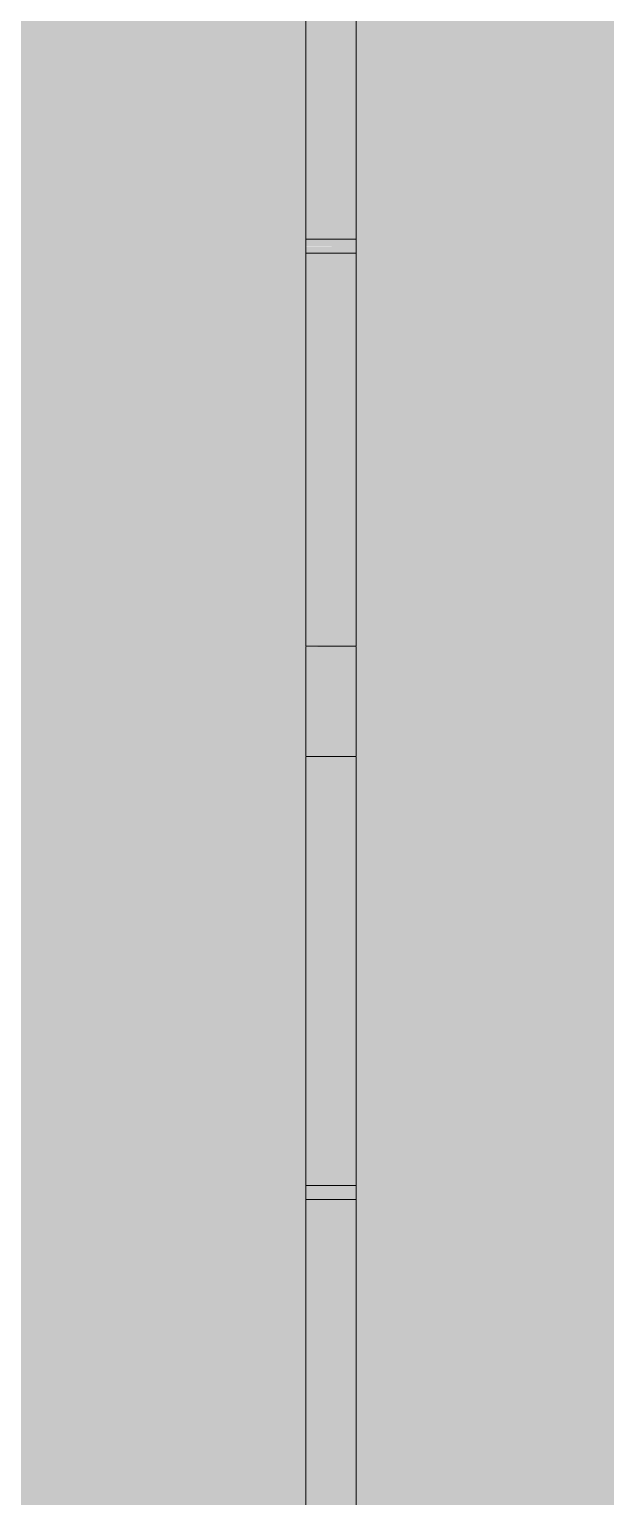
# Model space of a CAD drawing. Header units: millimetres. Extents: x 10406 to 76706, y -2377 to 12445.
# Drawn here: x 67419 to 67601.7, y 8528.6 to 8993.8 of the extents above; entities that cross this region are included whole.
import ezdxf

# ---------------------------------------------------------------- set-up
doc = ezdxf.new("R2010")
doc.units = ezdxf.units.MM
for name, color, linetype, lineweight in [('A-WALL-PATT', 7, 'Continuous', 9), ('Знаки', 7, 'Continuous', 9), ('Знаки-1', 7, 'Continuous', 18)]:
    doc.layers.add(name, color=color, linetype=linetype, lineweight=lineweight)

# ---------------------------------------------------------------- blocks, each defined once
blk = doc.blocks.new('Зашивка радиатора_ с перфорацией М5 - Зашивка радиатора_ с перфорацией М5-30945411-Развертка 3_02-2')
at = {"layer": 'Знаки'}
h = blk.add_hatch(color=256, dxfattribs=at)
h.paths.add_polyline_path([(-483.9354336525311, 8500.000000000007), (-483.9354336525311, 8622.753115748841), (-499.9354336525318, 8622.753115748841), (-499.9354336525318, 8500.000000000007)])
h.paths.add_polyline_path([(-485.950852042232, 8627.246884251153), (-483.9354336525311, 8627.246884251153), (-483.9354336525311, 8763.21705296742), (-499.9354336525318, 8763.21705296742), (-499.9354336525318, 8627.246884251153)])
h.paths.add_polyline_path([(-483.9354336525311, 8798.148327713016), (-483.9354336525311, 8922.753115748841), (-499.9354336525318, 8922.753115748841), (-499.9354336525318, 8798.148327713016), (-485.950852042232, 8798.148327713016)])
h.paths.add_polyline_path([(-499.9354336525318, 8927.246884251157), (-483.9354336525311, 8927.246884251157), (-483.9354336525311, 9077.534362627206), (-499.9354336525318, 9077.534362627206), (-499.9354336525318, 8939.941548391882)])
h.paths.add_polyline_path([(-485.950852042232, 9112.465637372803), (-483.9354336525311, 9112.465637372803), (-483.9354336525311, 9170.000000000013), (-499.9354336525318, 9170.000000000013), (-499.9354336525318, 9112.465637372803)])
for points in [[(-499.935433652532, 8924.999999999996), (-483.9354336525313, 8924.999999999996), (-483.9354336525313, 8927.246884251157), (-499.935433652532, 8927.246884251157)], [(-483.9354336525313, 8922.753115748841), (-483.9354336525313, 8924.999999999996), (-499.935433652532, 8924.802726193308), (-499.935433652532, 8922.753115748841), (-484.9967758679487, 8922.753115748841)], [(-483.9354336525325, 8780.682690340218), (-483.9354336525313, 8798.148327713016), (-499.935433652532, 8797.929263196776), (-499.9354336525332, 8780.682690340218), (-485.9508520422323, 8780.682690340218)], [(-485.9508520422322, 8763.21705296742), (-483.9354336525313, 8763.43611748366), (-483.9354336525325, 8780.682690340218), (-499.9354336525332, 8780.682690340218), (-499.935433652532, 8763.21705296742), (-498.2033444739015, 8763.21705296742)], [(-499.935433652532, 8624.999999999996), (-483.9354336525335, 8624.999999999996), (-483.9354336525313, 8627.246884251153), (-499.935433652532, 8627.246884251153)], [(-485.9508520422322, 8622.753115748841), (-483.9354336525313, 8622.753115748841), (-483.9354336525313, 8624.999999999996), (-499.935433652532, 8624.999999999996), (-499.935433652532, 8622.753115748841), (-492.9903983665359, 8622.753115748841)]]:
    blk.add_hatch(color=256, dxfattribs=at).paths.add_polyline_path(points)
for p, q in [((-499.9354336525364, 8924.999999999989), (-499.9354336525364, 8927.248612889834)), ((-483.9354336525364, 8927.248612889834), (-483.9354336525364, 8924.999999999989)), ((-499.9354336525364, 8922.751387110142), (-499.9354336525364, 8924.999999999989)), ((-483.9354336525364, 8924.999999999989), (-483.9354336525364, 8922.751387110144)), ((-499.9354336525365, 8780.682690340209), (-499.9354336525364, 8797.929228138393)), ((-483.9354336525364, 8797.929228138393), (-483.9354336525365, 8780.682690340209)), ((-499.9354336525364, 8763.436152542025), (-499.9354336525365, 8780.682690340209)), ((-483.9354336525365, 8780.682690340209), (-483.9354336525364, 8763.436152542025)), ((-499.9354336525364, 8624.999999999989), (-499.9354336525364, 8627.248612889833)), ((-499.9354336525364, 8622.751387110144), (-499.9354336525364, 8624.999999999989)), ((-483.9354336525364, 8627.248612889833), (-483.9354336525364, 8624.999999999989)), ((-483.9354336525364, 8624.999999999989), (-483.9354336525364, 8622.751387110144))]:
    blk.add_line(p, q, dxfattribs=at)
at = {"layer": 'Знаки-1'}
for p, q in [((-499.9354336525361, 9077.534362627195), (-499.9354336525361, 8927.246884251146)), ((-483.935433652536, 8927.246884251146), (-483.935433652536, 9077.534362627195)), ((-499.9354336525361, 8927.246884251146), (-483.935433652536, 8927.246884251146)), ((-499.9354336525361, 8922.75311574883), (-499.9354336525361, 8798.148327713008)), ((-483.935433652536, 8922.753115748832), (-499.9354336525361, 8922.75311574883)), ((-483.935433652536, 8798.148327713008), (-483.935433652536, 8922.753115748832)), ((-499.9354336525361, 8798.148327713008), (-483.935433652536, 8798.148327713008)), ((-499.9354336525361, 8763.21705296741), (-499.9354336525361, 8627.246884251146)), ((-483.935433652536, 8763.217052967411), (-499.9354336525361, 8763.21705296741)), ((-483.935433652536, 8627.246884251144), (-483.935433652536, 8763.217052967411)), ((-499.9354336525361, 8627.246884251146), (-483.935433652536, 8627.246884251144)), ((-499.9354336525361, 8622.753115748832), (-499.9354336525361, 8500)), ((-483.935433652536, 8622.753115748832), (-499.9354336525361, 8622.753115748832)), ((-483.935433652536, 8500), (-483.935433652536, 8622.753115748832))]:
    blk.add_line(p, q, dxfattribs=at)

msp = doc.modelspace()

# ---------------------------------------------------------------- hatches: boundary and pattern name
at = {"layer": 'A-WALL-PATT'}
h = msp.add_hatch(color=256, dxfattribs=at)
h.paths.add_polyline_path([(67506.62960300583, 8400.000000000007), (67865.56503666, 8400.271125169244), (67865.56503666, 9200.000000000044), (67866.56503666, 9200.000000000044), (67866.56503666, 9204.00000000001), (67506.62960300583, 9204.00000000001), (67506.62960300583, 9220.000000000007), (67866.56503666, 9220.000000000007), (67866.56503666, 11690.00000000001), (67486.56503666, 11690.00000000001), (67486.56503666, 11800.00000000001), (60327.56503132358, 11800.00000000001), (60327.56503132358, 10200.00000000001), (61227.56503132358, 10200.00000000001), (61227.56503132358, 8450.000000000078), (61266.56503132358, 8450.000000000078), (61266.56503132358, 10395.00000000001), (63666.56503132358, 10395.00000000001), (63666.56503132358, 8450.000000000078), (67501.56503666003, 8450.000000000013), (67501.56503666003, 8400.000000000007)])
h.paths.add_polyline_path([(67522.62960300583, 8500.000000000007), (67506.62960300583, 8500.000000000007), (67506.62960300583, 9170.000000000013), (67522.62960300583, 9170.000000000013), (67522.62960300583, 8516.054526831804)])
h.paths.add_polyline_path([(67752.56503666, 8530.000000000005), (67752.56503666, 8547.500000000004), (67688.56503666002, 8547.500000000004), (67688.56503666002, 8530.000000000005), (67670.56503666, 8530.000000000005), (67670.56503666, 8547.500000000004), (67624.56503666002, 8547.500000000004), (67624.56503666002, 8530.000000000005), (67606.56503666, 8530.000000000005), (67606.56503666, 9030.000000000005), (67624.56503666002, 9030.000000000005), (67624.56503666002, 9012.50000000001), (67670.56503666, 9012.50000000001), (67670.56503666, 9030.000000000005), (67688.56503666002, 9030.000000000005), (67688.56503666002, 9012.500000000011), (67752.56503666, 9012.500000000011), (67752.56503666, 9030.000000000005), (67770.56503666002, 9030.000000000005), (67770.56503666002, 8530.000000000005)])
h.paths.add_polyline_path([(67720.56445340218, 8562.499981685536), (67728.43533362896, 8562.500000000005), (67752.56503666, 8562.500000000005), (67752.56503666, 8997.500000000011), (67688.56503666002, 8997.500000000011), (67688.56503666002, 8562.500000000005), (67719.12426638592, 8562.5)])
h.paths.add_polyline_path([(67669.05786248244, 8562.500000000005), (67670.56503666, 8562.500000000005), (67670.56503666, 8997.50000000001), (67624.56503666002, 8997.50000000001), (67624.56503666002, 8562.500000000005), (67639.36912690918, 8562.500000000005)])

# ---------------------------------------------------------------- block references
at = {"layer": 'Знаки'}
msp.add_blockref('Зашивка радиатора_ с перфорацией М5 - Зашивка радиатора_ с перфорацией М5-30945411-Развертка 3_02-2', (68006.56503665836, 0), dxfattribs=at)

doc.saveas('drawing.dxf')
